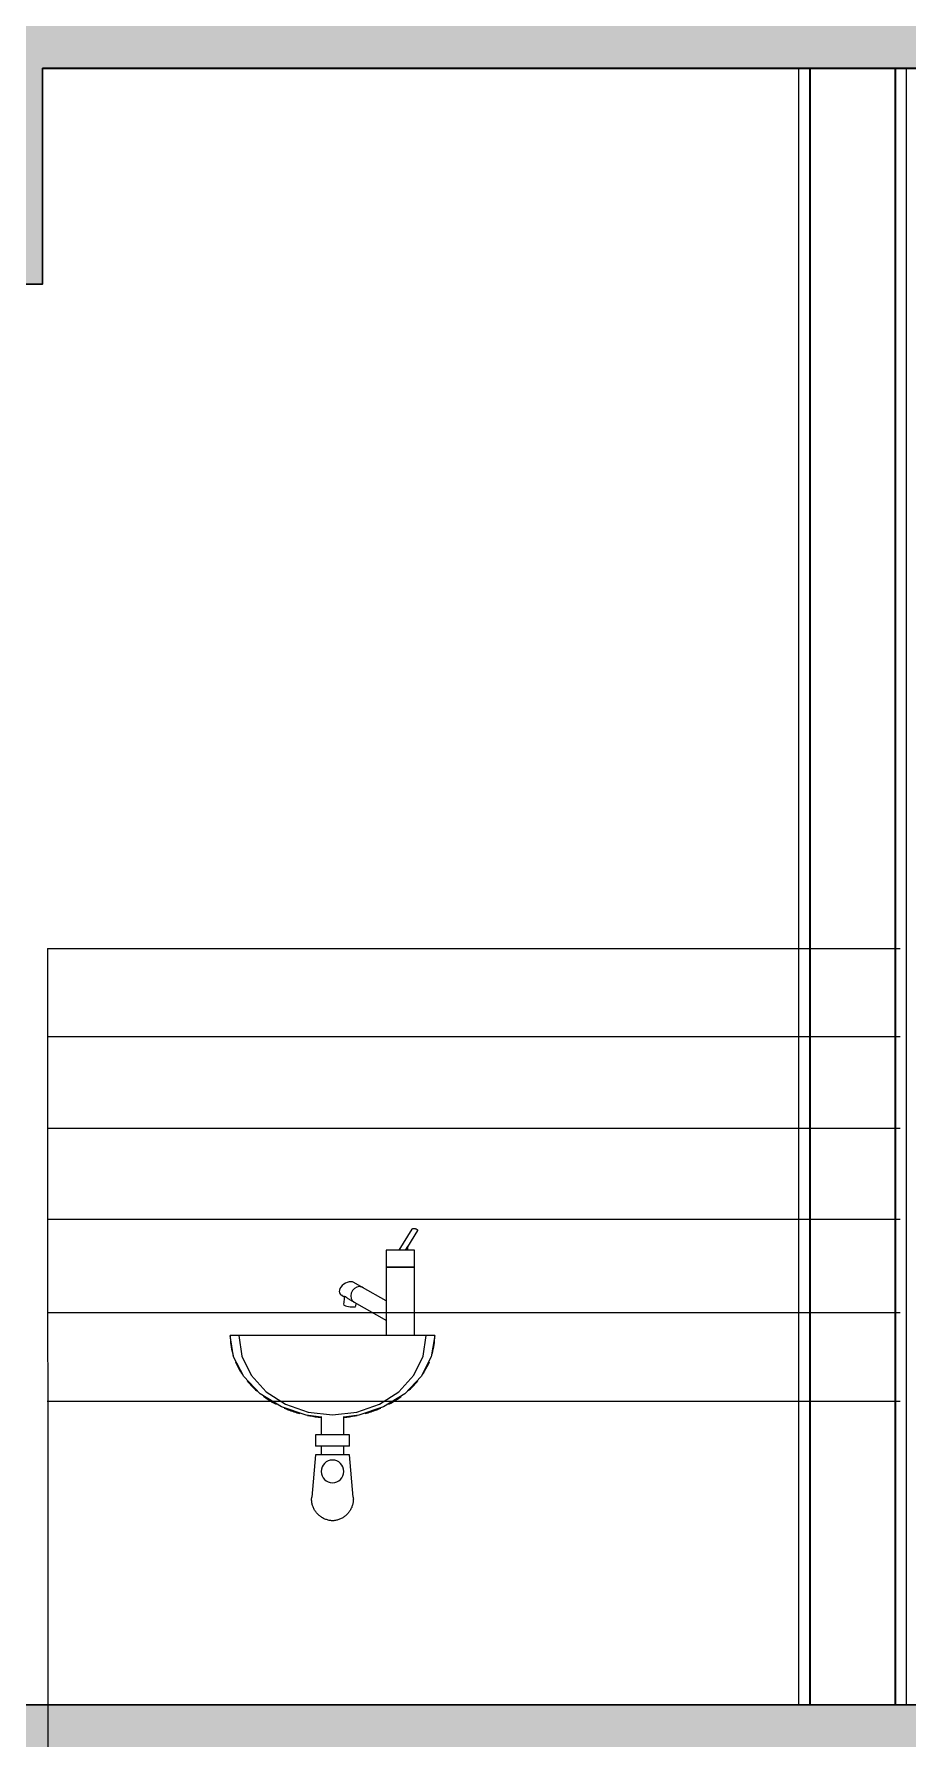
# Model space of a CAD drawing. Header units: millimetres. Extents: x 1373 to 40779, y 1939 to 6439.
# Drawn here: x 24312.8 to 24466.6, y 4769.8 to 5069.8 of the extents above; entities that cross this region are included whole.
import ezdxf

# ---------------------------------------------------------------- set-up
doc = ezdxf.new("R2010")
doc.units = ezdxf.units.MM
for name, color, linetype, lineweight in [('A-AREA-IDEN', 2, 'Continuous', 18), ('A-DETL', 6, 'Continuous', 30), ('A-DETL-GENF', 92, 'Continuous', 18), ('A-FLOR-FNSH', 192, 'Continuous', 35), ('A-WALL', 20, 'Continuous', 9), ('A-WALL-FNSH', 113, 'Continuous', 18), ('P-SANR-FIXT', 6, 'Continuous', 18), ('YAZI', 2, 'Continuous', 18)]:
    doc.layers.add(name, color=color, linetype=linetype, lineweight=lineweight)

# ---------------------------------------------------------------- blocks, each defined once
blk = doc.blocks.new('A$Cb0e8746a')
at = {"layer": 'YAZI', "linetype": 'Continuous', "lineweight": 0}
for p, q in [((0.02, 171.86), (150.05, 171.86)), ((0.02, 171.86), (0.09, 0)), ((150.05, 156.33), (0.02, 156.33)), ((150.05, 140.15), (0.02, 140.15)), ((150.05, 124.15), (0.02, 124.15)), ((150.05, 107.74), (0.02, 107.74)), ((150.05, 92.15), (0, 92.15))]:
    blk.add_line(p, q, dxfattribs=at)

msp = doc.modelspace()

# ---------------------------------------------------------------- hatches: boundary and pattern name
at = {"layer": 'A-DETL-GENF'}
h = msp.add_hatch(dxfattribs=at)
h.set_pattern_fill('ANSI33', color=153, style=0)
h.set_pattern_definition([(45, (-4726.611, 6394.9317), (-4.490128, 4.490128), []), (45, (-4722.121, 6394.9317), (-4.490128, 4.490128), [3.175, -1.5875])])
h.paths.add_polyline_path([(24984.31, 3275.76), (24984.31, 5063.76), (25234.31, 5063.76), (25234.31, 5025.76), (25259.31, 5025.76), (25259.31, 5063.76), (25834.6, 5063.76), (25834.6, 5025.76), (25859.6, 5025.76), (25859.6, 5063.76), (26040.63, 5063.76), (26040.63, 5075.76), (25234.31, 5075.76), (24984.31, 5075.76), (24984.31, 5240.76), (24744.31, 5240.76), (24744.31, 5075.76), (23644.59, 5075.76), (23644.59, 5063.76), (23774.59, 5063.76), (23774.59, 5025.76), (23799.59, 5025.76), (23799.59, 5063.76), (24289.31, 5063.76), (24289.31, 5025.76), (24314.31, 5025.76), (24314.31, 5063.76), (24744.31, 5063.76), (24744.31, 4775.76), (23674.32, 4775.76), (23674.32, 4763.76), (23774.59, 4763.76), (23774.59, 4725.76), (23799.59, 4725.76), (23799.59, 4763.76), (24289.31, 4763.76), (24289.31, 4725.76), (24314.31, 4725.76), (24314.31, 4763.76), (24744.31, 4763.76), (24744.31, 4475.76), (23674.32, 4475.76), (23674.32, 4463.76), (23774.59, 4463.76), (23774.59, 4425.76), (23799.59, 4425.76), (23799.59, 4463.76), (24289.31, 4463.76), (24289.31, 4425.76), (24314.31, 4425.76), (24314.31, 4463.76), (24744.31, 4463.76), (24744.31, 4175.76), (23674.32, 4175.76), (23674.32, 4163.76), (23774.59, 4163.76), (23774.59, 4125.76), (23799.59, 4125.76), (23799.59, 4163.76), (24289.31, 4163.76), (24289.31, 4125.76), (24314.31, 4125.76), (24314.31, 4163.76), (24744.31, 4163.76), (24744.31, 3875.76), (23674.32, 3875.76), (23674.32, 3863.76), (23774.59, 3863.76), (23774.59, 3825.76), (23799.59, 3825.76), (23799.59, 3863.76), (24289.31, 3863.76), (24289.31, 3825.76), (24314.31, 3825.76), (24314.31, 3863.76), (24744.31, 3863.76), (24744.31, 3575.76), (23774.59, 3575.76), (23774.59, 3545.76), (23474.27, 3545.76), (23474.28, 3275.76), (23474.28, 3245.76), (23774.59, 3245.76), (23774.59, 3215.76), (24744.31, 3215.76), (24744.31, 3085.76), (24984.31, 3085.76), (24984.31, 3215.76), (25859.6, 3215.76), (25909.6, 3215.76), (25909.6, 3275.76), (25859.6, 3275.76), (25859.6, 3575.76), (25835.46, 3575.76), (25234.31, 3575.76), (25234.31, 3525.76), (25259.31, 3525.76), (25259.31, 3563.76), (25835.46, 3563.76), (25835.46, 3275.76)])
h.paths.add_polyline_path([(24959.31, 3125.76), (24769.31, 3125.76), (24769.31, 3275.76), (24769.31, 5225.76), (24959.31, 5225.76), (24959.31, 4775.76), (24959.31, 3275.76)], flags=16)
h.paths.add_polyline_path([(24744.31, 3275.76), (23499.27, 3275.76), (23499.27, 3531.13), (23774.59, 3531.13), (23799.59, 3530.13), (23799.59, 3563.76), (24289.31, 3563.76), (24289.31, 3525.76), (24314.31, 3525.76), (24314.31, 3563.76), (24744.31, 3563.76)], flags=16)

# ---------------------------------------------------------------- linework, layer by layer
at = {"layer": 'A-DETL'}
for points in [[(23644.59, 5075.76), (23644.59, 5063.76), (23774.59, 5063.76), (23774.59, 5025.76), (23799.59, 5025.76), (23799.59, 5063.76), (24289.31, 5063.76), (24289.31, 5025.76), (24314.31, 5025.76), (24314.31, 5063.76), (24744.31, 5063.76)], [(24744.31, 4775.76), (23674.32, 4775.76)]]:
    msp.add_lwpolyline(points, dxfattribs=at)
at = {"layer": 'A-FLOR-FNSH', "color": 250}
msp.add_line((24314.31, 5063.76), (24744.31, 5063.76), dxfattribs=at)
at = {"layer": 'A-WALL', "lineweight": 35}
for p, q in [((24449.31, 5063.76), (24449.31, 4775.76)), ((24464.31, 5063.76), (24464.31, 4775.76))]:
    msp.add_line(p, q, dxfattribs=at)
at = {"layer": 'A-WALL-FNSH', "color": 7, "lineweight": 9}
for p, q in [((24447.31, 5063.76), (24447.31, 4775.76)), ((24466.31, 4775.76), (24466.31, 5063.76))]:
    msp.add_line(p, q, dxfattribs=at)
at = {"layer": 'P-SANR-FIXT', "color": 8}
for p, q in [((24379.29, 4859.44), (24376.98, 4855.76)), ((24378.54, 4856.36), (24380.32, 4859.21)), ((24379.31, 4859.47), (24379.29, 4859.44)), ((24379.36, 4859.49), (24379.31, 4859.47)), ((24379.42, 4859.51), (24379.36, 4859.49)), ((24379.5, 4859.52), (24379.42, 4859.51)), ((24379.59, 4859.53), (24379.5, 4859.52)), ((24379.68, 4859.52), (24379.59, 4859.53)), ((24379.78, 4859.51), (24379.68, 4859.52)), ((24379.89, 4859.49), (24379.78, 4859.51)), ((24379.99, 4859.47), (24379.89, 4859.49)), ((24380.08, 4859.44), (24379.99, 4859.47)), ((24380.16, 4859.4), (24380.08, 4859.44)), ((24380.23, 4859.36), (24380.16, 4859.4)), ((24380.28, 4859.32), (24380.23, 4859.36)), ((24380.32, 4859.29), (24380.28, 4859.32)), ((24380.3, 4859.18), (24380.32, 4859.21)), ((24380.33, 4859.25), (24380.32, 4859.29)), ((24380.32, 4859.21), (24380.33, 4859.25)), ((24374.75, 4855.76), (24374.75, 4852.76)), ((24375.05, 4855.76), (24374.75, 4855.76)), ((24379.75, 4855.76), (24375.05, 4855.76)), ((24378.15, 4855.76), (24378.57, 4856.42)), ((24378.54, 4855.76), (24378.57, 4856.42)), ((24379.75, 4852.76), (24379.75, 4855.76)), ((24374.75, 4852.76), (24375.05, 4852.76)), ((24374.75, 4852.76), (24374.75, 4840.76)), ((24375.05, 4852.76), (24374.75, 4852.76)), ((24375.05, 4852.76), (24379.75, 4852.76)), ((24379.75, 4852.76), (24375.05, 4852.76)), ((24379.75, 4840.76), (24379.75, 4852.76)), ((24366.52, 4848.74), (24366.49, 4848.48)), ((24366.49, 4848.48), (24366.53, 4848.25)), ((24366.62, 4849), (24366.52, 4848.74)), ((24366.53, 4848.25), (24366.65, 4848.06)), ((24366.79, 4849.27), (24366.62, 4849)), ((24366.67, 4848.04), (24366.82, 4847.92)), ((24367.01, 4849.53), (24366.79, 4849.27)), ((24367.28, 4849.76), (24367.01, 4849.53)), ((24367.59, 4849.95), (24367.28, 4849.76)), ((24367.91, 4850.09), (24367.59, 4849.95)), ((24368.24, 4850.18), (24367.91, 4850.09)), ((24368.55, 4850.21), (24368.24, 4850.18)), ((24368.83, 4850.18), (24368.55, 4850.21)), ((24369.06, 4850.09), (24368.83, 4850.18)), ((24370.62, 4849.21), (24369.07, 4850.09)), ((24374.75, 4846.84), (24370.62, 4849.21)), ((24366.82, 4847.92), (24367.51, 4847.52)), ((24366.82, 4847.92), (24367.06, 4847.83)), ((24367.42, 4847.63), (24367.24, 4846.19)), ((24368.31, 4847.07), (24369.13, 4846.6)), ((24369.13, 4846.6), (24374.81, 4843.36)), ((24369.43, 4845.91), (24369.49, 4846.4)), ((24348.81, 4840.76), (24347.31, 4840.76)), ((24347.92, 4837.01), (24347.31, 4840.76)), ((24348.81, 4840.76), (24349.37, 4837.14)), ((24381.81, 4840.76), (24348.81, 4840.76)), ((24381.24, 4837.14), (24381.81, 4840.76)), ((24383.31, 4840.76), (24381.81, 4840.76)), ((24383.31, 4840.76), (24382.69, 4837.01)), ((24349.72, 4833.51), (24347.92, 4837.01)), ((24349.37, 4837.14), (24351.02, 4833.76)), ((24379.6, 4833.76), (24381.24, 4837.14)), ((24382.69, 4837.01), (24380.9, 4833.51)), ((24352.58, 4830.51), (24349.72, 4833.51)), ((24351.02, 4833.76), (24353.64, 4830.86)), ((24376.97, 4830.86), (24379.6, 4833.76)), ((24380.9, 4833.51), (24378.04, 4830.51)), ((24356.31, 4828.2), (24352.58, 4830.51)), ((24353.64, 4830.86), (24357.06, 4828.64)), ((24373.56, 4828.64), (24376.97, 4830.86)), ((24378.04, 4830.51), (24374.31, 4828.2)), ((24360.65, 4826.75), (24356.31, 4828.2)), ((24357.06, 4828.64), (24361.04, 4827.24)), ((24361.04, 4827.24), (24365.31, 4826.76)), ((24365.31, 4826.76), (24369.58, 4827.24)), ((24369.58, 4827.24), (24373.56, 4828.64)), ((24374.31, 4828.2), (24369.97, 4826.75)), ((24363.29, 4826.35), (24360.65, 4826.75)), ((24363.31, 4826.51), (24363.31, 4823.26)), ((24367.31, 4823.26), (24367.31, 4826.51)), ((24369.97, 4826.75), (24367.33, 4826.35)), ((24362.31, 4823.26), (24362.31, 4821.26)), ((24368.31, 4823.26), (24362.31, 4823.26)), ((24368.31, 4821.26), (24362.31, 4821.26)), ((24363.31, 4821.26), (24363.31, 4819.76)), ((24367.31, 4819.76), (24367.31, 4821.26)), ((24368.31, 4821.26), (24368.31, 4823.26)), ((24362.31, 4819.76), (24361.65, 4812.29)), ((24368.31, 4819.76), (24362.31, 4819.76)), ((24368.96, 4812.29), (24368.31, 4819.76)), ((24361.64, 4812.06), (24361.65, 4812.21)), ((24361.64, 4811.9), (24361.64, 4812.06)), ((24361.65, 4812.21), (24361.65, 4812.29)), ((24368.96, 4812.29), (24368.97, 4812.14)), ((24368.97, 4812.14), (24368.98, 4811.98)), ((24361.64, 4811.75), (24361.64, 4811.9)), ((24361.66, 4811.6), (24361.64, 4811.75)), ((24361.67, 4811.45), (24361.66, 4811.6)), ((24361.7, 4811.3), (24361.67, 4811.45)), ((24361.73, 4811.15), (24361.7, 4811.3)), ((24361.76, 4811), (24361.73, 4811.15)), ((24361.8, 4810.85), (24361.76, 4811)), ((24361.85, 4810.71), (24361.8, 4810.85)), ((24361.9, 4810.57), (24361.85, 4810.71)), ((24361.96, 4810.42), (24361.9, 4810.57)), ((24362.02, 4810.29), (24361.96, 4810.42)), ((24362.09, 4810.15), (24362.02, 4810.29)), ((24362.17, 4810.02), (24362.09, 4810.15)), ((24362.25, 4809.89), (24362.17, 4810.02)), ((24362.33, 4809.76), (24362.25, 4809.89)), ((24362.42, 4809.64), (24362.33, 4809.76)), ((24362.52, 4809.52), (24362.42, 4809.64)), ((24362.62, 4809.41), (24362.52, 4809.52)), ((24362.72, 4809.29), (24362.62, 4809.41)), ((24362.83, 4809.19), (24362.72, 4809.29)), ((24362.94, 4809.08), (24362.83, 4809.19)), ((24363.06, 4808.99), (24362.94, 4809.08)), ((24367.61, 4809.04), (24367.5, 4808.94)), ((24367.73, 4809.14), (24367.61, 4809.04)), ((24367.84, 4809.24), (24367.73, 4809.14)), ((24367.95, 4809.35), (24367.84, 4809.24)), ((24368.05, 4809.46), (24367.95, 4809.35)), ((24368.15, 4809.58), (24368.05, 4809.46)), ((24368.24, 4809.7), (24368.15, 4809.58)), ((24368.33, 4809.83), (24368.24, 4809.7)), ((24368.41, 4809.96), (24368.33, 4809.83)), ((24368.49, 4810.09), (24368.41, 4809.96)), ((24368.56, 4810.22), (24368.49, 4810.09)), ((24368.62, 4810.36), (24368.56, 4810.22)), ((24368.69, 4810.5), (24368.62, 4810.36)), ((24368.74, 4810.64), (24368.69, 4810.5)), ((24368.79, 4810.78), (24368.74, 4810.64)), ((24368.83, 4810.93), (24368.79, 4810.78)), ((24368.87, 4811.08), (24368.83, 4810.93)), ((24368.9, 4811.23), (24368.87, 4811.08)), ((24368.93, 4811.38), (24368.9, 4811.23)), ((24368.95, 4811.53), (24368.93, 4811.38)), ((24368.97, 4811.68), (24368.95, 4811.53)), ((24368.98, 4811.98), (24368.97, 4811.83)), ((24368.97, 4811.83), (24368.97, 4811.68)), ((24363.18, 4808.89), (24363.06, 4808.99)), ((24363.31, 4808.81), (24363.18, 4808.89)), ((24363.43, 4808.72), (24363.31, 4808.81)), ((24363.56, 4808.64), (24363.43, 4808.72)), ((24363.7, 4808.57), (24363.56, 4808.64)), ((24363.84, 4808.5), (24363.7, 4808.57)), ((24363.97, 4808.44), (24363.84, 4808.5)), ((24364.12, 4808.39), (24363.97, 4808.44)), ((24364.26, 4808.34), (24364.12, 4808.39)), ((24364.41, 4808.29), (24364.26, 4808.34)), ((24364.55, 4808.25), (24364.41, 4808.29)), ((24364.7, 4808.22), (24364.55, 4808.25)), ((24364.85, 4808.19), (24364.7, 4808.22)), ((24365, 4808.17), (24364.85, 4808.19)), ((24365.16, 4808.16), (24365, 4808.17)), ((24365.31, 4808.15), (24365.16, 4808.16)), ((24365.39, 4808.15), (24365.31, 4808.15)), ((24365.54, 4808.16), (24365.39, 4808.15)), ((24365.69, 4808.18), (24365.54, 4808.16)), ((24365.84, 4808.21), (24365.69, 4808.18)), ((24365.99, 4808.24), (24365.84, 4808.21)), ((24366.14, 4808.27), (24365.99, 4808.24)), ((24366.28, 4808.31), (24366.14, 4808.27)), ((24366.43, 4808.36), (24366.28, 4808.31)), ((24366.57, 4808.41), (24366.43, 4808.36)), ((24366.71, 4808.47), (24366.57, 4808.41)), ((24366.85, 4808.54), (24366.71, 4808.47)), ((24366.99, 4808.61), (24366.85, 4808.54)), ((24367.12, 4808.68), (24366.99, 4808.61)), ((24367.25, 4808.76), (24367.12, 4808.68)), ((24367.37, 4808.85), (24367.25, 4808.76)), ((24367.5, 4808.94), (24367.37, 4808.85))]:
    msp.add_line(p, q, dxfattribs=at)
for start, end in [(0, 180), (180, 0)]:
    msp.add_arc((24365.31, 4816.83), 2, start, end, dxfattribs=at)
for centre, major_axis, ratio, start_param, end_param in [((24377.31, 4855.35), (-0.424, 0.266), 0.866706, 5.338661, 5.782139), ((24377.31, 4855.35), (-0.424, 0.266), 0.866706, 4.895183, 5.338661), ((24369.87, 4847.9), (0.74, 1.3), 0.852862, 0.453006, 3.141593), ((24369.87, 4847.9), (0.74, 1.3), 0.852862, 0.453006, 3.141593), ((24369.87, 4847.9), (0.74, 1.3), 0.852862, 6.212592, 6.736191), ((24369.87, 4847.9), (0.74, 1.3), 0.852862, 6.212592, 6.736191), ((24368.33, 4846.05), (-1.09, 0.14), 0.228524, 0.093295, 0.878693), ((24368.33, 4846.05), (-1.09, 0.14), 0.228524, 0.878693, 2.973089), ((24368.33, 4846.05), (-1.09, 0.14), 0.228524, 3.141593, 3.234888)]:
    msp.add_ellipse(centre, major_axis=major_axis, ratio=ratio, start_param=start_param, end_param=end_param, dxfattribs=at)
for points, knots in [([(24367.44, 4847.64), (24367.44, 4847.65), (24367.45, 4847.65), (24367.47, 4847.65), (24367.5, 4847.64), (24367.53, 4847.63), (24367.57, 4847.61), (24367.65, 4847.55), (24367.74, 4847.49), (24367.8, 4847.43)], [0.625, 0.625, 0.625, 0.625, 0.65625, 0.6875, 0.75, 0.78125, 0.8125, 0.875, 1, 1, 1, 1]), ([(24367.8, 4847.43), (24367.86, 4847.38), (24367.99, 4847.28), (24368.2, 4847.13), (24368.36, 4847.04), (24368.44, 4847), (24368.46, 4846.99)], [0, 0, 0, 0, 0.2, 0.4, 0.55, 0.6, 0.6, 0.6, 0.6]), ([(24347.31, 4840.76), (24347.31, 4839.67), (24347.47, 4838.49), (24347.81, 4837.34), (24347.84, 4837.24)], [-1, -1, -1, -1, -0.92857143, -0.92203228, -0.92203228, -0.92203228, -0.92203228]), ([(24382.77, 4837.24), (24382.8, 4837.34), (24383.14, 4838.49), (24383.31, 4839.67), (24383.31, 4840.76)], [-0.07796772, -0.07796772, -0.07796772, -0.07796772, -0.07142857, 0, 0, 0, 0]), ([(24348.24, 4836.14), (24348.48, 4835.57), (24348.86, 4834.82), (24349.31, 4834.11), (24349.43, 4833.93)], [-0.89686244, -0.89686244, -0.89686244, -0.89686244, -0.85714286, -0.84384726, -0.84384726, -0.84384726, -0.84384726]), ([(24381.18, 4833.93), (24381.3, 4834.11), (24381.75, 4834.82), (24382.13, 4835.57), (24382.37, 4836.14)], [-0.15615274, -0.15615274, -0.15615274, -0.15615274, -0.14285714, -0.10313756, -0.10313756, -0.10313756, -0.10313756]), ([(24350.28, 4832.77), (24350.58, 4832.41), (24351.12, 4831.81), (24351.73, 4831.24), (24351.98, 4831.01)], [-0.81434575, -0.81434575, -0.81434575, -0.81434575, -0.78571429, -0.76523459, -0.76523459, -0.76523459, -0.76523459]), ([(24353.15, 4830.07), (24353.45, 4829.84), (24354.17, 4829.35), (24354.94, 4828.9), (24355.39, 4828.66)], [-0.73604122, -0.73604122, -0.73604122, -0.73604122, -0.71428571, -0.68565425, -0.68565425, -0.68565425, -0.68565425]), ([(24375.22, 4828.66), (24375.67, 4828.9), (24376.42, 4829.33), (24377.13, 4829.82), (24377.41, 4830.03)], [-0.31434575, -0.31434575, -0.31434575, -0.31434575, -0.28571429, -0.26523459, -0.26523459, -0.26523459, -0.26523459]), ([(24378.63, 4831.01), (24378.89, 4831.24), (24379.49, 4831.81), (24380.03, 4832.41), (24380.33, 4832.77)], [-0.23476541, -0.23476541, -0.23476541, -0.23476541, -0.21428571, -0.18565425, -0.18565425, -0.18565425, -0.18565425]), ([(24356.83, 4827.97), (24357.05, 4827.87), (24357.94, 4827.51), (24358.87, 4827.21), (24359.58, 4827.01)], [-0.65615274, -0.65615274, -0.65615274, -0.65615274, -0.64285714, -0.60313756, -0.60313756, -0.60313756, -0.60313756]), ([(24371.04, 4827.01), (24371.75, 4827.21), (24372.68, 4827.51), (24373.57, 4827.87), (24373.79, 4827.97)], [-0.39686244, -0.39686244, -0.39686244, -0.39686244, -0.35714286, -0.34384726, -0.34384726, -0.34384726, -0.34384726]), ([(24360.94, 4826.69), (24361.06, 4826.67), (24361.84, 4826.52), (24362.62, 4826.41), (24363.29, 4826.35)], [-0.57796772, -0.57796772, -0.57796772, -0.57796772, -0.57142857, -0.53566634, -0.53566634, -0.53566634, -0.53566634]), ([(24367.32, 4826.35), (24367.99, 4826.41), (24368.78, 4826.52), (24369.55, 4826.67), (24369.67, 4826.69)], [-0.46433366, -0.46433366, -0.46433366, -0.46433366, -0.42857143, -0.42203228, -0.42203228, -0.42203228, -0.42203228])]:
    msp.add_open_spline(points, degree=3, knots=knots, dxfattribs=at)

# ---------------------------------------------------------------- block references
at = {"layer": 'A-AREA-IDEN'}
msp.add_blockref('A$Cb0e8746a', (24315.12, 4737), dxfattribs=at)

doc.saveas('drawing.dxf')
